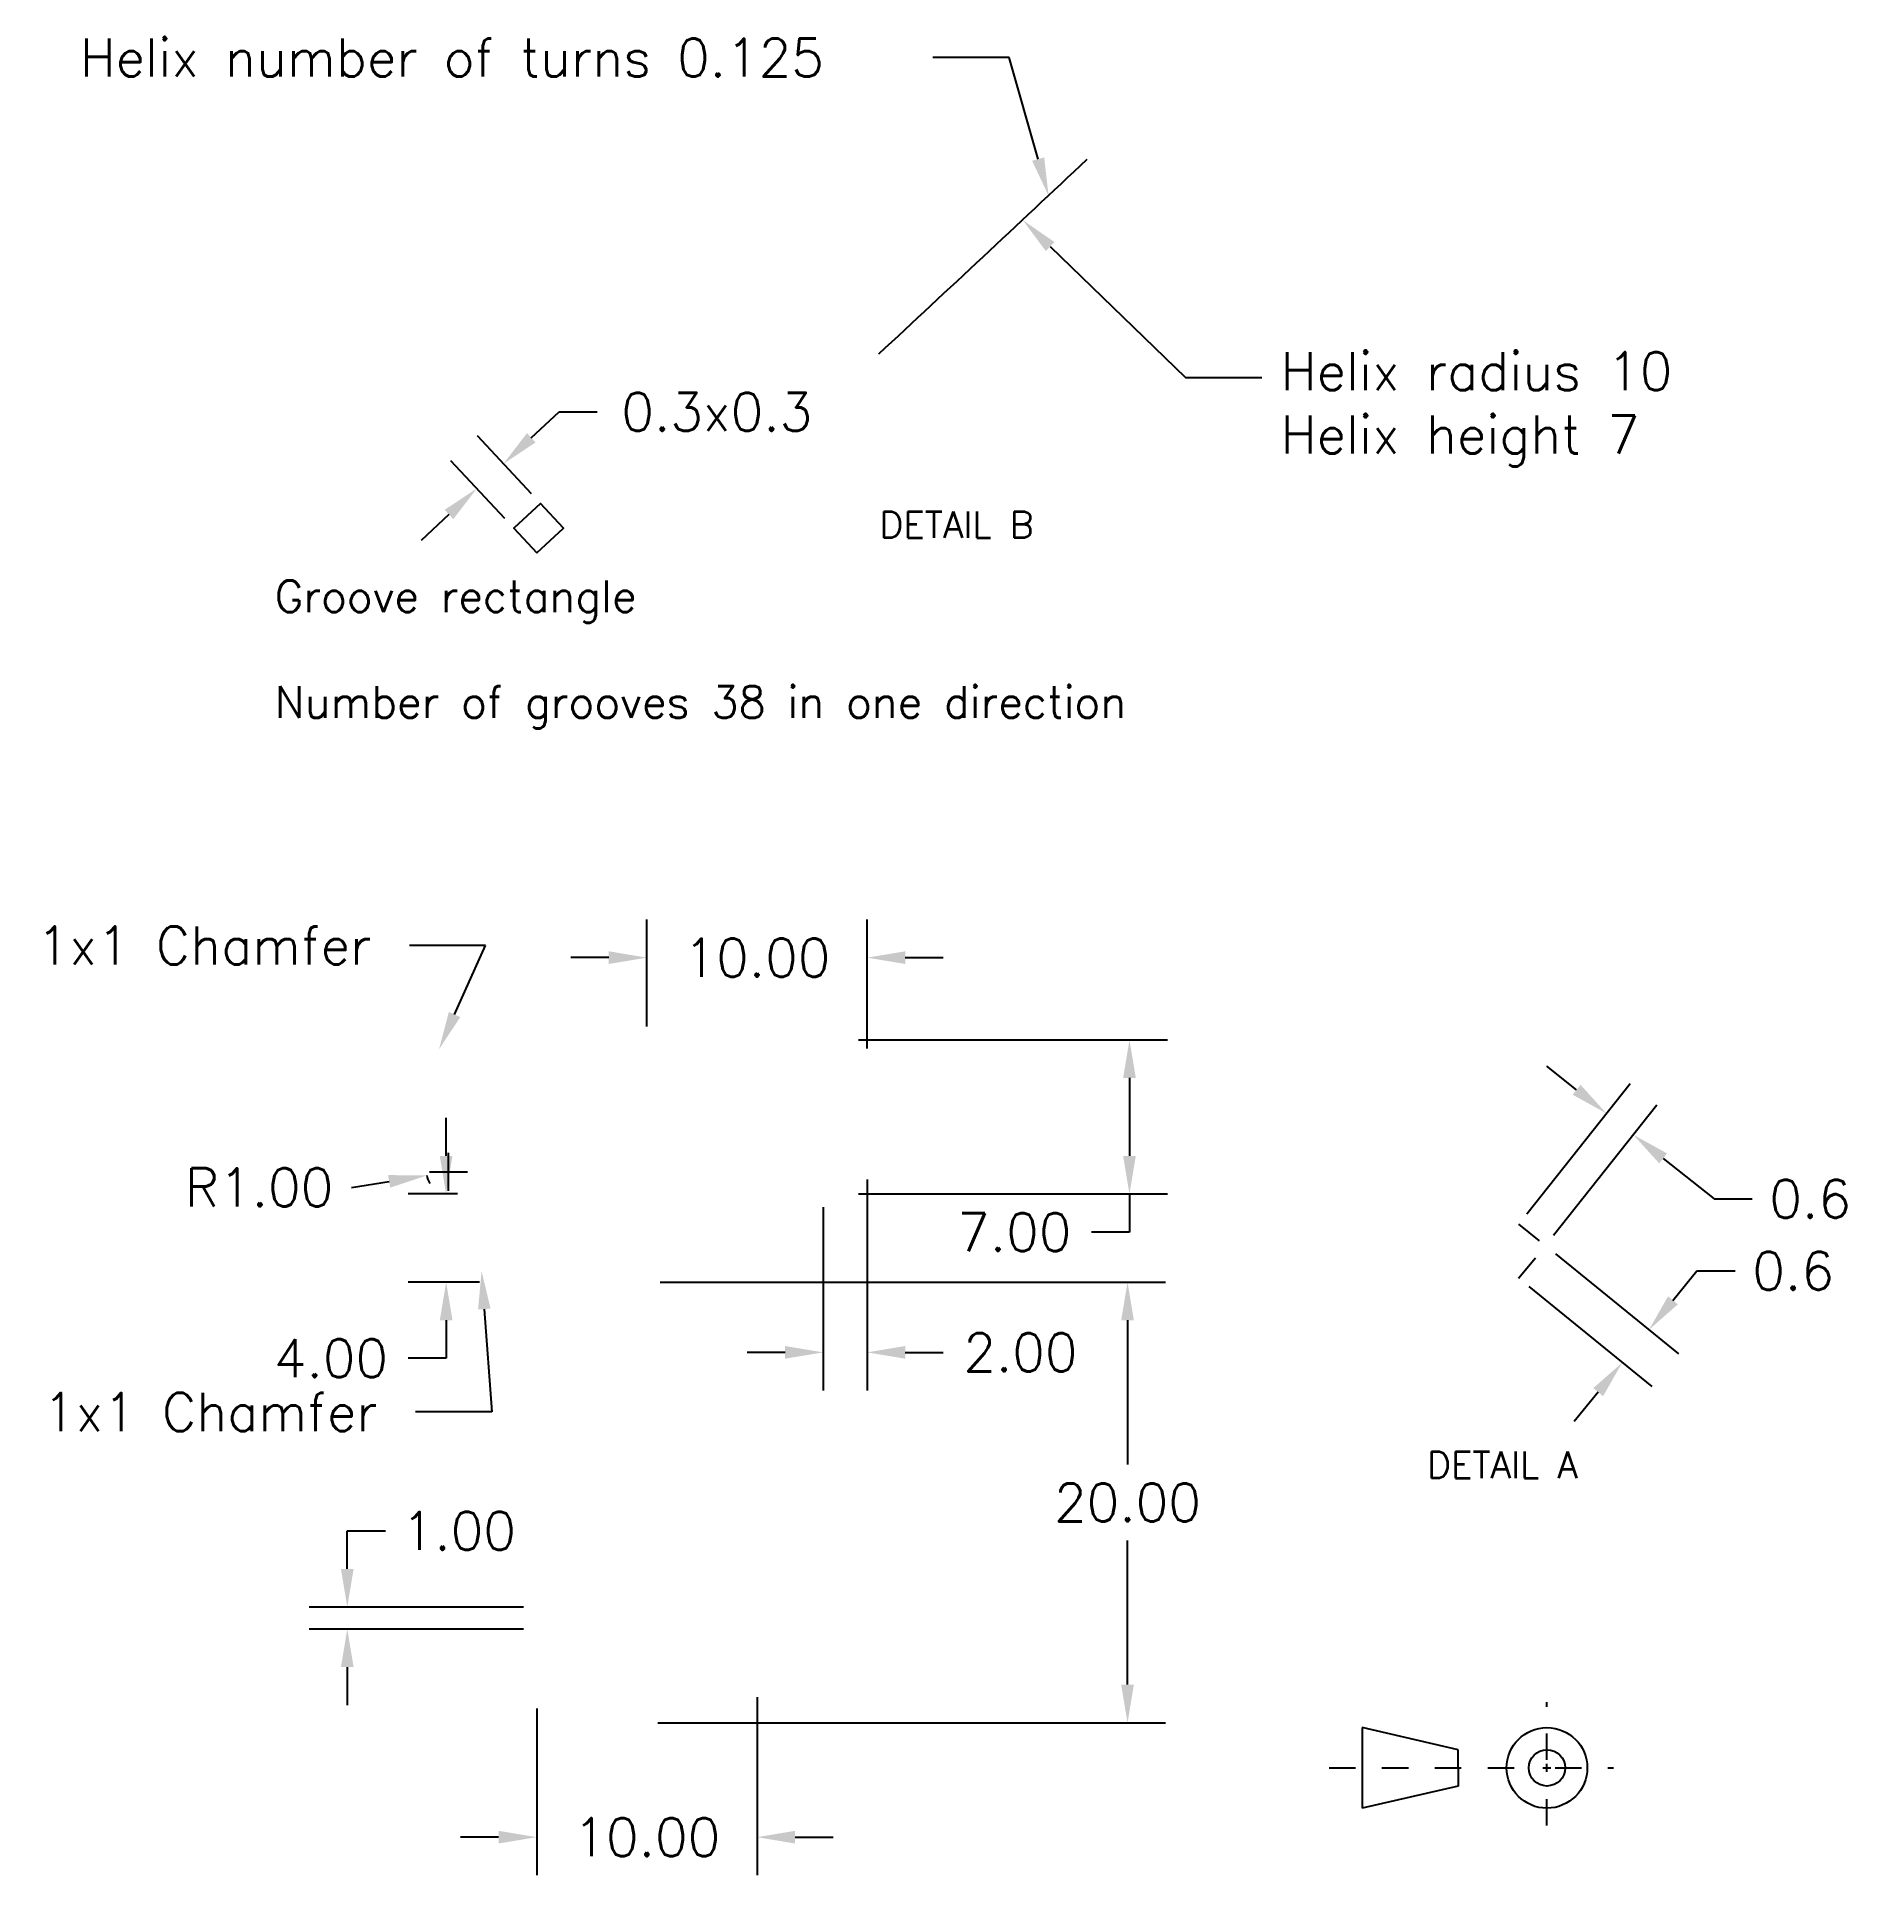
# Paper-space layout 'Layout1' of a CAD drawing. Header units: inches. Extents: x 0.1 to 6.94, y 0.11 to 7.07.
import ezdxf
from ezdxf import colors
from ezdxf.entities.mleader import LeaderData, LeaderLine
from ezdxf.math import Vec2, Vec3

# ---------------------------------------------------------------- set-up
doc = ezdxf.new("R2010")
doc.units = ezdxf.units.IN
doc.header["$MEASUREMENT"] = 0
doc.linetypes.add('CENTER2', pattern=[28.575, 19.05, -3.175, 3.175, -3.175])
doc.linetypes.add('HIDDEN2', pattern=[0.1875, 0.125, -0.0625])
doc.layers.add('MD_Annotation', color=7, linetype='Continuous', lineweight=25)
doc.styles.get("Standard").update_dxf_attribs({"font": 'simplex.shx'})
doc.dimstyles.get("Standard").update_dxf_attribs({"dimscale": 0.8, "dimtxt": 0.18, "dimasz": 0.18, "dimexe": 0.18, "dimexo": 0.0625, "dimgap": 0.09, "dimtad": 0, "dimtih": 1, "dimtoh": 1, "dimzin": 0, "dimdsep": 46, "dimtxsty": 'Standard', "dimcen": 0.09, "dimadec": 0, "dimazin": 0, "dimtfac": 1, "dimtofl": 0, "dimtmove": 0, "dimatfit": 3, "dimfxl": 1, "dimtolj": 1, "dimtzin": 0, "dimarcsym": 0})

# ---------------------------------------------------------------- blocks, each defined once
blk = doc.blocks.new('*D16')
at = {"color": 0, "lineweight": -2, "transparency": 16777216}
for p, q in [((2.4548, 2.3549), (4.3665, 2.3549)), ((4.2225, 2.2109), (4.2225, 1.6656)), ((4.2225, 0.8323), (4.2225, 1.3776)), ((2.4468, 0.6883), (4.3665, 0.6883))]:
    blk.add_line(p, q, dxfattribs=at)
at = {"color": 0, "transparency": 16777216}
for points in [[(4.1985, 2.2109), (4.2465, 2.2109), (4.2225, 2.3549)], [(4.1985, 0.8323), (4.2465, 0.8323), (4.2225, 0.6883)]]:
    blk.add_solid(points, dxfattribs=at)
at = {"layer": 'Defpoints', "color": 0, "transparency": 16777216}
for p in [(2.4048, 2.3549), (4.2225, 2.3549), (2.3968, 0.6883)]:
    blk.add_point(p, dxfattribs=at)
at = {"color": 0, "transparency": 16777216, "insert": (4.2225, 1.5216), "char_height": 0.144, "attachment_point": 5}
blk.add_mtext('\\A1;20.00', dxfattribs=at)
blk = doc.blocks.new('*D17')
at = {"color": 0, "lineweight": -2, "transparency": 16777216}
for p, q in [((2.8215, 0.7844), (2.8215, 0.1115)), ((1.9881, 0.7427), (1.9881, 0.1115)), ((1.8441, 0.2555), (1.7001, 0.2555)), ((2.9655, 0.2555), (3.1095, 0.2555))]:
    blk.add_line(p, q, dxfattribs=at)
at = {"color": 0, "transparency": 16777216}
for points in [[(1.8441, 0.2795), (1.8441, 0.2315), (1.9881, 0.2555)], [(2.9655, 0.2795), (2.9655, 0.2315), (2.8215, 0.2555)]]:
    blk.add_solid(points, dxfattribs=at)
at = {"layer": 'Defpoints', "color": 0, "transparency": 16777216}
for p in [(1.9881, 0.7927), (2.8215, 0.8344), (2.8215, 0.2555)]:
    blk.add_point(p, dxfattribs=at)
at = {"color": 0, "transparency": 16777216, "insert": (2.4048, 0.2555), "char_height": 0.144, "attachment_point": 5}
blk.add_mtext('\\A1;10.00', dxfattribs=at)
blk = doc.blocks.new('*D18')
at = {"color": 0, "lineweight": -2, "transparency": 16777216}
for p, q in [((1.2719, 1.27), (1.2719, 1.414)), ((1.2719, 1.414), (1.4159, 1.414)), ((1.9381, 1.126), (1.1279, 1.126)), ((1.9381, 1.0427), (1.1279, 1.0427)), ((1.2719, 0.8987), (1.2719, 0.7547))]:
    blk.add_line(p, q, dxfattribs=at)
at = {"color": 0, "transparency": 16777216}
for points in [[(1.2479, 1.27), (1.2959, 1.27), (1.2719, 1.126)], [(1.2479, 0.8987), (1.2959, 0.8987), (1.2719, 1.0427)]]:
    blk.add_solid(points, dxfattribs=at)
at = {"layer": 'Defpoints', "color": 0, "transparency": 16777216}
for p in [(1.9881, 1.126), (1.2719, 1.0427), (1.9881, 1.0427)]:
    blk.add_point(p, dxfattribs=at)
at = {"color": 0, "transparency": 16777216, "insert": (1.6936, 1.414), "char_height": 0.144, "attachment_point": 5}
blk.add_mtext('\\A1;1.00', dxfattribs=at)
blk = doc.blocks.new('*D25')
at = {"color": 0, "lineweight": -2, "transparency": 16777216}
for p, q in [((5.8411, 2.4617), (6.3057, 2.0834)), ((6.285, 2.2859), (6.3759, 2.3976)), ((6.3759, 2.3976), (6.5199, 2.3976)), ((5.7403, 2.3379), (6.205, 1.9596)), ((6.0024, 1.9388), (5.9114, 1.8272))]:
    blk.add_line(p, q, dxfattribs=at)
at = {"color": 0, "transparency": 16777216}
for points in [[(6.2664, 2.3011), (6.3036, 2.2708), (6.1941, 2.1743)], [(5.9838, 1.954), (6.021, 1.9237), (6.0933, 2.0505)]]:
    blk.add_solid(points, dxfattribs=at)
at = {"layer": 'Defpoints', "color": 0, "transparency": 16777216}
for p in [(5.8023, 2.4933), (5.7015, 2.3695), (6.0933, 2.0505)]:
    blk.add_point(p, dxfattribs=at)
at = {"color": 0, "transparency": 16777216, "insert": (6.7394, 2.3976), "char_height": 0.144, "attachment_point": 5}
blk.add_mtext('\\A1;0.6', dxfattribs=at)
blk = doc.blocks.new('*D27')
at = {"color": 0, "lineweight": -2, "transparency": 16777216}
for p, q in [((5.9209, 3.0824), (5.8081, 3.1719)), ((5.7321, 2.6128), (6.1232, 3.1057)), ((5.8334, 2.5325), (6.2245, 3.0253)), ((6.2478, 2.823), (6.4405, 2.67)), ((6.4405, 2.67), (6.5845, 2.67))]:
    blk.add_line(p, q, dxfattribs=at)
at = {"color": 0, "transparency": 16777216}
for points in [[(5.9358, 3.1012), (5.906, 3.0636), (6.0337, 2.9929)], [(6.2627, 2.8418), (6.2329, 2.8042), (6.135, 2.9125)]]:
    blk.add_solid(points, dxfattribs=at)
at = {"layer": 'Defpoints', "color": 0, "transparency": 16777216}
for p in [(6.0337, 2.9929), (5.701, 2.5737), (5.8023, 2.4933)]:
    blk.add_point(p, dxfattribs=at)
at = {"color": 0, "transparency": 16777216, "insert": (6.8039, 2.67), "char_height": 0.144, "attachment_point": 5}
blk.add_mtext('\\A1;0.6', dxfattribs=at)
blk = doc.blocks.new('*D28')
at = {"color": 0, "lineweight": -2, "transparency": 16777216}
for p, q in [((2.4048, 3.3216), (2.4048, 3.7262)), ((3.2378, 3.2383), (3.2378, 3.7262)), ((2.2608, 3.5822), (2.1168, 3.5822)), ((3.3818, 3.5822), (3.5258, 3.5822))]:
    blk.add_line(p, q, dxfattribs=at)
at = {"color": 0, "transparency": 16777216}
for points in [[(2.2608, 3.6062), (2.2608, 3.5582), (2.4048, 3.5822)], [(3.3818, 3.6062), (3.3818, 3.5582), (3.2378, 3.5822)]]:
    blk.add_solid(points, dxfattribs=at)
at = {"layer": 'Defpoints', "color": 0, "transparency": 16777216}
for p in [(3.2378, 3.5822), (2.4048, 3.2716), (3.2378, 3.1883)]:
    blk.add_point(p, dxfattribs=at)
at = {"color": 0, "transparency": 16777216, "insert": (2.8213, 3.5822), "char_height": 0.144, "attachment_point": 5}
blk.add_mtext('\\A1;10.00', dxfattribs=at)
blk = doc.blocks.new('*D29')
at = {"color": 0, "lineweight": -2, "transparency": 16777216}
for p, q in [((3.2048, 3.2716), (4.3738, 3.2716)), ((4.2298, 3.1276), (4.2298, 2.8323)), ((3.2048, 2.6883), (4.3738, 2.6883)), ((4.2298, 2.6883), (4.2298, 2.5443)), ((4.2298, 2.5443), (4.0858, 2.5443))]:
    blk.add_line(p, q, dxfattribs=at)
at = {"color": 0, "transparency": 16777216}
for points in [[(4.2058, 3.1276), (4.2538, 3.1276), (4.2298, 3.2716)], [(4.2058, 2.8323), (4.2538, 2.8323), (4.2298, 2.6883)]]:
    blk.add_solid(points, dxfattribs=at)
at = {"layer": 'Defpoints', "color": 0, "transparency": 16777216}
for p in [(3.1548, 3.2716), (3.1548, 2.6883), (4.2298, 2.6883)]:
    blk.add_point(p, dxfattribs=at)
at = {"color": 0, "transparency": 16777216, "insert": (3.7944, 2.5443), "char_height": 0.144, "attachment_point": 5}
blk.add_mtext('\\A1;7.00', dxfattribs=at)
blk = doc.blocks.new('*D30')
at = {"color": 0, "lineweight": -2, "transparency": 16777216}
for p, q in [((3.2379, 2.743), (3.2379, 1.9452)), ((3.0715, 2.6383), (3.0715, 1.9452)), ((2.9275, 2.0892), (2.7835, 2.0892)), ((3.3819, 2.0892), (3.5259, 2.0892))]:
    blk.add_line(p, q, dxfattribs=at)
at = {"color": 0, "transparency": 16777216}
for points in [[(2.9275, 2.1132), (2.9275, 2.0652), (3.0715, 2.0892)], [(3.3819, 2.1132), (3.3819, 2.0652), (3.2379, 2.0892)]]:
    blk.add_solid(points, dxfattribs=at)
at = {"layer": 'Defpoints', "color": 0, "transparency": 16777216}
for p in [(3.2379, 2.793), (3.0715, 2.6883), (3.0715, 2.0892)]:
    blk.add_point(p, dxfattribs=at)
at = {"color": 0, "transparency": 16777216, "insert": (3.8174, 2.0892), "char_height": 0.144, "attachment_point": 5}
blk.add_mtext('\\A1;2.00', dxfattribs=at)
blk = doc.blocks.new('*D31')
at = {"color": 0, "lineweight": -2, "transparency": 16777216}
for p, q in [((1.6457, 2.8323), (1.6457, 2.9763)), ((1.6881, 2.6883), (1.5017, 2.6883)), ((1.7715, 2.3549), (1.5017, 2.3549)), ((1.6457, 2.2109), (1.6457, 2.0669)), ((1.6457, 2.0669), (1.5017, 2.0669))]:
    blk.add_line(p, q, dxfattribs=at)
at = {"color": 0, "transparency": 16777216}
for points in [[(1.6217, 2.8323), (1.6697, 2.8323), (1.6457, 2.6883)], [(1.6217, 2.2109), (1.6697, 2.2109), (1.6457, 2.3549)]]:
    blk.add_solid(points, dxfattribs=at)
at = {"layer": 'Defpoints', "color": 0, "transparency": 16777216}
for p in [(1.6457, 2.6883), (1.7381, 2.6883), (1.8215, 2.3549)]:
    blk.add_point(p, dxfattribs=at)
at = {"color": 0, "transparency": 16777216, "insert": (1.2102, 2.0669), "char_height": 0.144, "attachment_point": 5}
blk.add_mtext('\\A1;4.00', dxfattribs=at)
blk = doc.blocks.new('*D32')
at = {"color": 0, "lineweight": -2, "transparency": 16777216}
for p, q in [((1.6548, 2.6996), (1.6548, 2.8436)), ((1.2881, 2.7134), (1.4303, 2.736)), ((1.5828, 2.7716), (1.7268, 2.7716))]:
    blk.add_line(p, q, dxfattribs=at)
blk.add_arc((1.6548, 2.7716), 0.0833, 189.01757, 211.2382, dxfattribs=at)
at = {"color": 0, "transparency": 16777216}
blk.add_solid([(1.4265, 2.7597), (1.4341, 2.7123), (1.5725, 2.7585)], dxfattribs=at)
at = {"layer": 'Defpoints', "color": 0, "transparency": 16777216}
for p in [(1.5725, 2.7585), (1.6548, 2.7716)]:
    blk.add_point(p, dxfattribs=at)
at = {"color": 0, "transparency": 16777216, "insert": (0.9384, 2.7134), "char_height": 0.144, "attachment_point": 5}
blk.add_mtext('\\A1;R1.00', dxfattribs=at)
blk = doc.blocks.new('*U36')
at = {"color": 0, "linetype": 'CENTER2', "ltscale": 0.002, "transparency": 16777216}
for p, q in [((0, 0.0305), (0, 0.2485)), ((-0.8241, 0), (-0.0305, 0)), ((0.0305, 0), (0.252, 0)), ((0, -0.2179), (0, -0.0305))]:
    blk.add_line(p, q, dxfattribs=at)
at = {"color": 0, "linetype": 'Continuous', "ltscale": 0.002, "transparency": 16777216}
for p, q in [((-0.0152, 0), (0.0152, 0)), ((0, -0.0152), (0, 0.0152))]:
    blk.add_line(p, q, dxfattribs=at)
blk = doc.blocks.new('*D37')
at = {"color": 0, "lineweight": -2, "transparency": 16777216}
for p, q in [((1.9676, 5.5484), (2.073, 5.6466)), ((2.073, 5.6466), (2.217, 5.6466)), ((1.9682, 5.3366), (1.7641, 5.5556)), ((1.8677, 5.243), (1.6637, 5.462)), ((1.6565, 5.2585), (1.5511, 5.1603))]:
    blk.add_line(p, q, dxfattribs=at)
at = {"color": 0, "transparency": 16777216}
for points in [[(1.9513, 5.566), (1.984, 5.5309), (1.8623, 5.4503)], [(1.6401, 5.2761), (1.6728, 5.2409), (1.7618, 5.3567)]]:
    blk.add_solid(points, dxfattribs=at)
at = {"layer": 'Defpoints', "color": 0, "transparency": 16777216}
for p in [(1.8623, 5.4503), (2.0023, 5.3), (1.9018, 5.2064)]:
    blk.add_point(p, dxfattribs=at)
at = {"color": 0, "transparency": 16777216, "insert": (2.6696, 5.6466), "char_height": 0.144, "attachment_point": 5}
blk.add_mtext('\\A1;0.3x0.3', dxfattribs=at)

psp = doc.layouts.get("Layout1")

# ---------------------------------------------------------------- linework, layer by layer
at = {"linetype": 'HIDDEN2', "ltscale": 0.1, "transparency": 33554508}
for p in [(5.70102, 2.57368), (5.7015, 2.36952)]:
    psp.add_line(p, (5.8023, 2.4933), dxfattribs=at)
for p, q in [((5.10999, 0.67011), (5.10999, 0.36515)), ((5.47296, 0.58636), (5.10999, 0.67011)), ((5.47296, 0.51763), (5.47296, 0.58636)), ((5.47296, 0.51763), (5.47296, 0.44889)), ((5.47296, 0.44889), (5.10999, 0.36515))]:
    psp.add_line(p, q)
psp.add_lwpolyline([(1.98902, 5.11278), (2.0895, 5.20639), (2.00229, 5.29999), (1.90181, 5.20639)], close=True)
for radius in [0.15248, 0.06874]:
    psp.add_circle((5.80854, 0.51763), radius)
at = {"color": 1}
psp.add_arc((-133.16551, 152.65174), 200.40967, 312.9094709, 313.2177593, dxfattribs=at)

# ---------------------------------------------------------------- block references
at = {"linetype": 'CENTER2', "ltscale": 0.002}
psp.add_blockref('*U36', (5.80854, 0.51763), dxfattribs=at)

# ---------------------------------------------------------------- texts
at = {"insert": (0.99787, 5.00925), "char_height": 0.12, "attachment_point": 1}
psp.add_mtext_dynamic_manual_height_columns('{\\Fsimplex|c0;Groove rectangle\\P\\PNumber of grooves 38 in one direction}', width=3.0768014, gutter_width=1, heights=[0], dxfattribs=at)
at = {"layer": 'MD_Annotation', "char_height": 0.1, "attachment_point": 2}
for s, insert, width in [('DETAIL B', (3.57567, 5.27003), 1.1853717), ('DETAIL A', (5.64007, 1.71376), 0.8803217)]:
    psp.add_mtext(s, dxfattribs=dict(at, insert=insert, width=width))

# ---------------------------------------------------------------- dimensions: what is measured, and where the dimension line sits
dim = psp.add_aligned_dim(p1=(1.90181, 5.20639), p2=(2.00229, 5.29999), distance=0.20538, text='0.3x0.3', dimstyle='Standard')
dim.commit()
dim.dimension.update_dxf_attribs({"geometry": '*D37', "text_midpoint": (2.66958, 5.64658)})
for base, p1, p2, picture, middle in [((3.23776, 3.58224), (2.40481, 3.27161), (3.23776, 3.18827), '*D28', (2.82129, 3.58224)), ((2.82148, 0.25548), (1.98815, 0.79269), (2.82148, 0.83436), '*D17', (2.40481, 0.25548))]:
    dim = psp.add_linear_dim(base=base, p1=p1, p2=p2, dimstyle='Standard', override={"dimlfac": -12})
    dim.commit()
    dim.dimension.update_dxf_attribs({"geometry": picture, "text_midpoint": middle})
for base, p1, p2, picture, middle in [((4.22978, 2.68827), (3.15481, 3.27161), (3.15481, 2.68827), '*D29', (3.79435, 2.54427)), ((1.64566, 2.68827), (1.82148, 2.35494), (1.73815, 2.68827), '*D31', (1.21024, 2.06694)), ((4.22247, 2.35494), (2.39682, 0.68827), (2.40481, 2.35494), '*D16', (4.22247, 1.52161)), ((1.27192, 1.04269), (1.98815, 1.12603), (1.98815, 1.04269), '*D18', (1.69364, 1.41403))]:
    dim = psp.add_linear_dim(base=base, p1=p1, p2=p2, angle=90, dimstyle='Standard', override={"dimlfac": -12})
    dim.commit()
    dim.dimension.update_dxf_attribs({"geometry": picture, "text_midpoint": middle, "dimtype": 160})
for base, p2, angle, picture, middle in [((6.03371, 2.99287), (5.70102, 2.57368), 141.56311, '*D27', (6.80395, 2.67001)), ((6.09329, 2.05049), (5.7015, 2.36952), 230.84463, '*D25', (6.73936, 2.3976))]:
    dim = psp.add_linear_dim(base=base, p1=(5.8023, 2.4933), p2=p2, angle=angle, text='0.6', dimstyle='Standard')
    dim.commit()
    dim.dimension.update_dxf_attribs({"geometry": picture, "text_midpoint": middle, "dimtype": 161})
dim = psp.add_radius_dim(center=(1.65481, 2.77161), mpoint=(1.57251, 2.75854), dimstyle='Standard', override={"dimlfac": -12})
dim.commit()
dim.dimension.update_dxf_attribs({"geometry": '*D32', "text_midpoint": (1.28807, 2.7134), "dimtype": 164})
dim = psp.add_linear_dim(base=(3.07148, 2.08924), p1=(3.23794, 2.79295), p2=(3.07148, 2.68827), dimstyle='Standard', override={"dimlfac": -12})
dim.commit()
dim.dimension.update_dxf_attribs({"geometry": '*D30', "text_midpoint": (3.81737, 2.08924), "dimtype": 160})

# ---------------------------------------------------------------- leaders
ml = psp.add_multileader_mtext('Standard')
ml.set_content('Helix number of turns 0.125', color=256)
ml.set_leader_properties(color=1)
ml.build(insert=Vec2(0, 0))
ml.multileader.update_dxf_attribs({"dogleg_length": 0.36, "arrow_head_size": 0.144, "scale": 0.8})
ctx = ml.context
ctx.base_point, ctx.scale, ctx.char_height, ctx.arrow_head_size, ctx.landing_gap_size, ctx.plane_origin = Vec3(0.18852, 6.98654), 0.8, 0.144, 0.144, 0.072, Vec3(3.92397, 6.46417)
notes = []
notes.append((ctx, [(0, (1, 1, 0), (3.77481, 6.98654), (-1, 0), 0.288, [(0, [(3.92397, 6.46417)], 0, [])])]))
ctx.mtext.insert, ctx.mtext.flow_direction = Vec3(0.26052, 7.05854), 5
ml = psp.add_multileader_mtext('Standard')
ml.set_content('Helix radius 10\\PHelix height 7', color=256)
ml.set_leader_properties(color=1)
ml.build(insert=Vec2(0, 0))
ml.multileader.update_dxf_attribs({"dogleg_length": 0.36, "arrow_head_size": 0.144, "scale": 0.8})
ctx = ml.context
ctx.base_point, ctx.scale, ctx.char_height, ctx.arrow_head_size, ctx.landing_gap_size, ctx.plane_origin = Vec3(4.72989, 5.77657), 0.8, 0.144, 0.144, 0.072, Vec3(3.82613, 6.3721)
notes.append((ctx, [(0, (1, 1, 0), (4.44189, 5.77657), (1, 0), 0.288, [(0, [(3.82613, 6.3721)], 0, [])])]))
ctx.mtext.insert, ctx.mtext.flow_direction = Vec3(4.80189, 5.87257), 5
ml = psp.add_multileader_mtext('Standard')
ml.set_content('1x1 Chamfer', color=256)
ml.set_leader_properties()
ml.build(insert=Vec2(0, 0))
ml.multileader.update_dxf_attribs({"dogleg_length": 0.36, "arrow_head_size": 0.144, "scale": 0.8})
ctx = ml.context
ctx.base_point, ctx.scale, ctx.char_height, ctx.arrow_head_size, ctx.landing_gap_size, ctx.plane_origin = Vec3(0.02569, 3.62848), 0.8, 0.144, 0.144, 0.072, Vec3(1.61877, 3.23556)
notes.append((ctx, [(0, (1, 1, 0), (1.79484, 3.62848), (-1, 0), 0.288, [(0, [(1.61877, 3.23556)], 0, [])])]))
ctx.mtext.insert, ctx.mtext.flow_direction = Vec3(0.09769, 3.70048), 5
ml = psp.add_multileader_mtext('Standard')
ml.set_content('1x1 Chamfer', color=256)
ml.set_leader_properties()
ml.build(insert=Vec2(0, 0))
ml.multileader.update_dxf_attribs({"dogleg_length": 0.36, "arrow_head_size": 0.144, "scale": 0.8})
ctx = ml.context
ctx.base_point, ctx.scale, ctx.char_height, ctx.arrow_head_size, ctx.landing_gap_size, ctx.plane_origin = Vec3(0.04896, 1.86376), 0.8, 0.144, 0.144, 0.072, Vec3(1.77981, 2.39661)
notes.append((ctx, [(0, (1, 1, 0), (1.8181, 1.86376), (-1, 0), 0.288, [(0, [(1.77981, 2.39661)], 0, [])])]))
ctx.mtext.insert, ctx.mtext.flow_direction = Vec3(0.12096, 1.93576), 5
for ctx, leaders in notes:
    for number, flags, end, landing, length, lines in leaders:
        leader = LeaderData()
        leader.index, (leader.has_last_leader_line, leader.has_dogleg_vector, leader.attachment_direction) = number, flags
        leader.last_leader_point, leader.dogleg_vector, leader.dogleg_length = Vec3(end), Vec3(landing), length
        for number, points, colour, breaks in lines:
            line = LeaderLine()
            line.index, line.vertices, line.color, line.breaks = number, Vec3.list(points), colors.encode_raw_color(colour), breaks
            leader.lines.append(line)
        ctx.leaders.append(leader)

doc.saveas('drawing.dxf')
